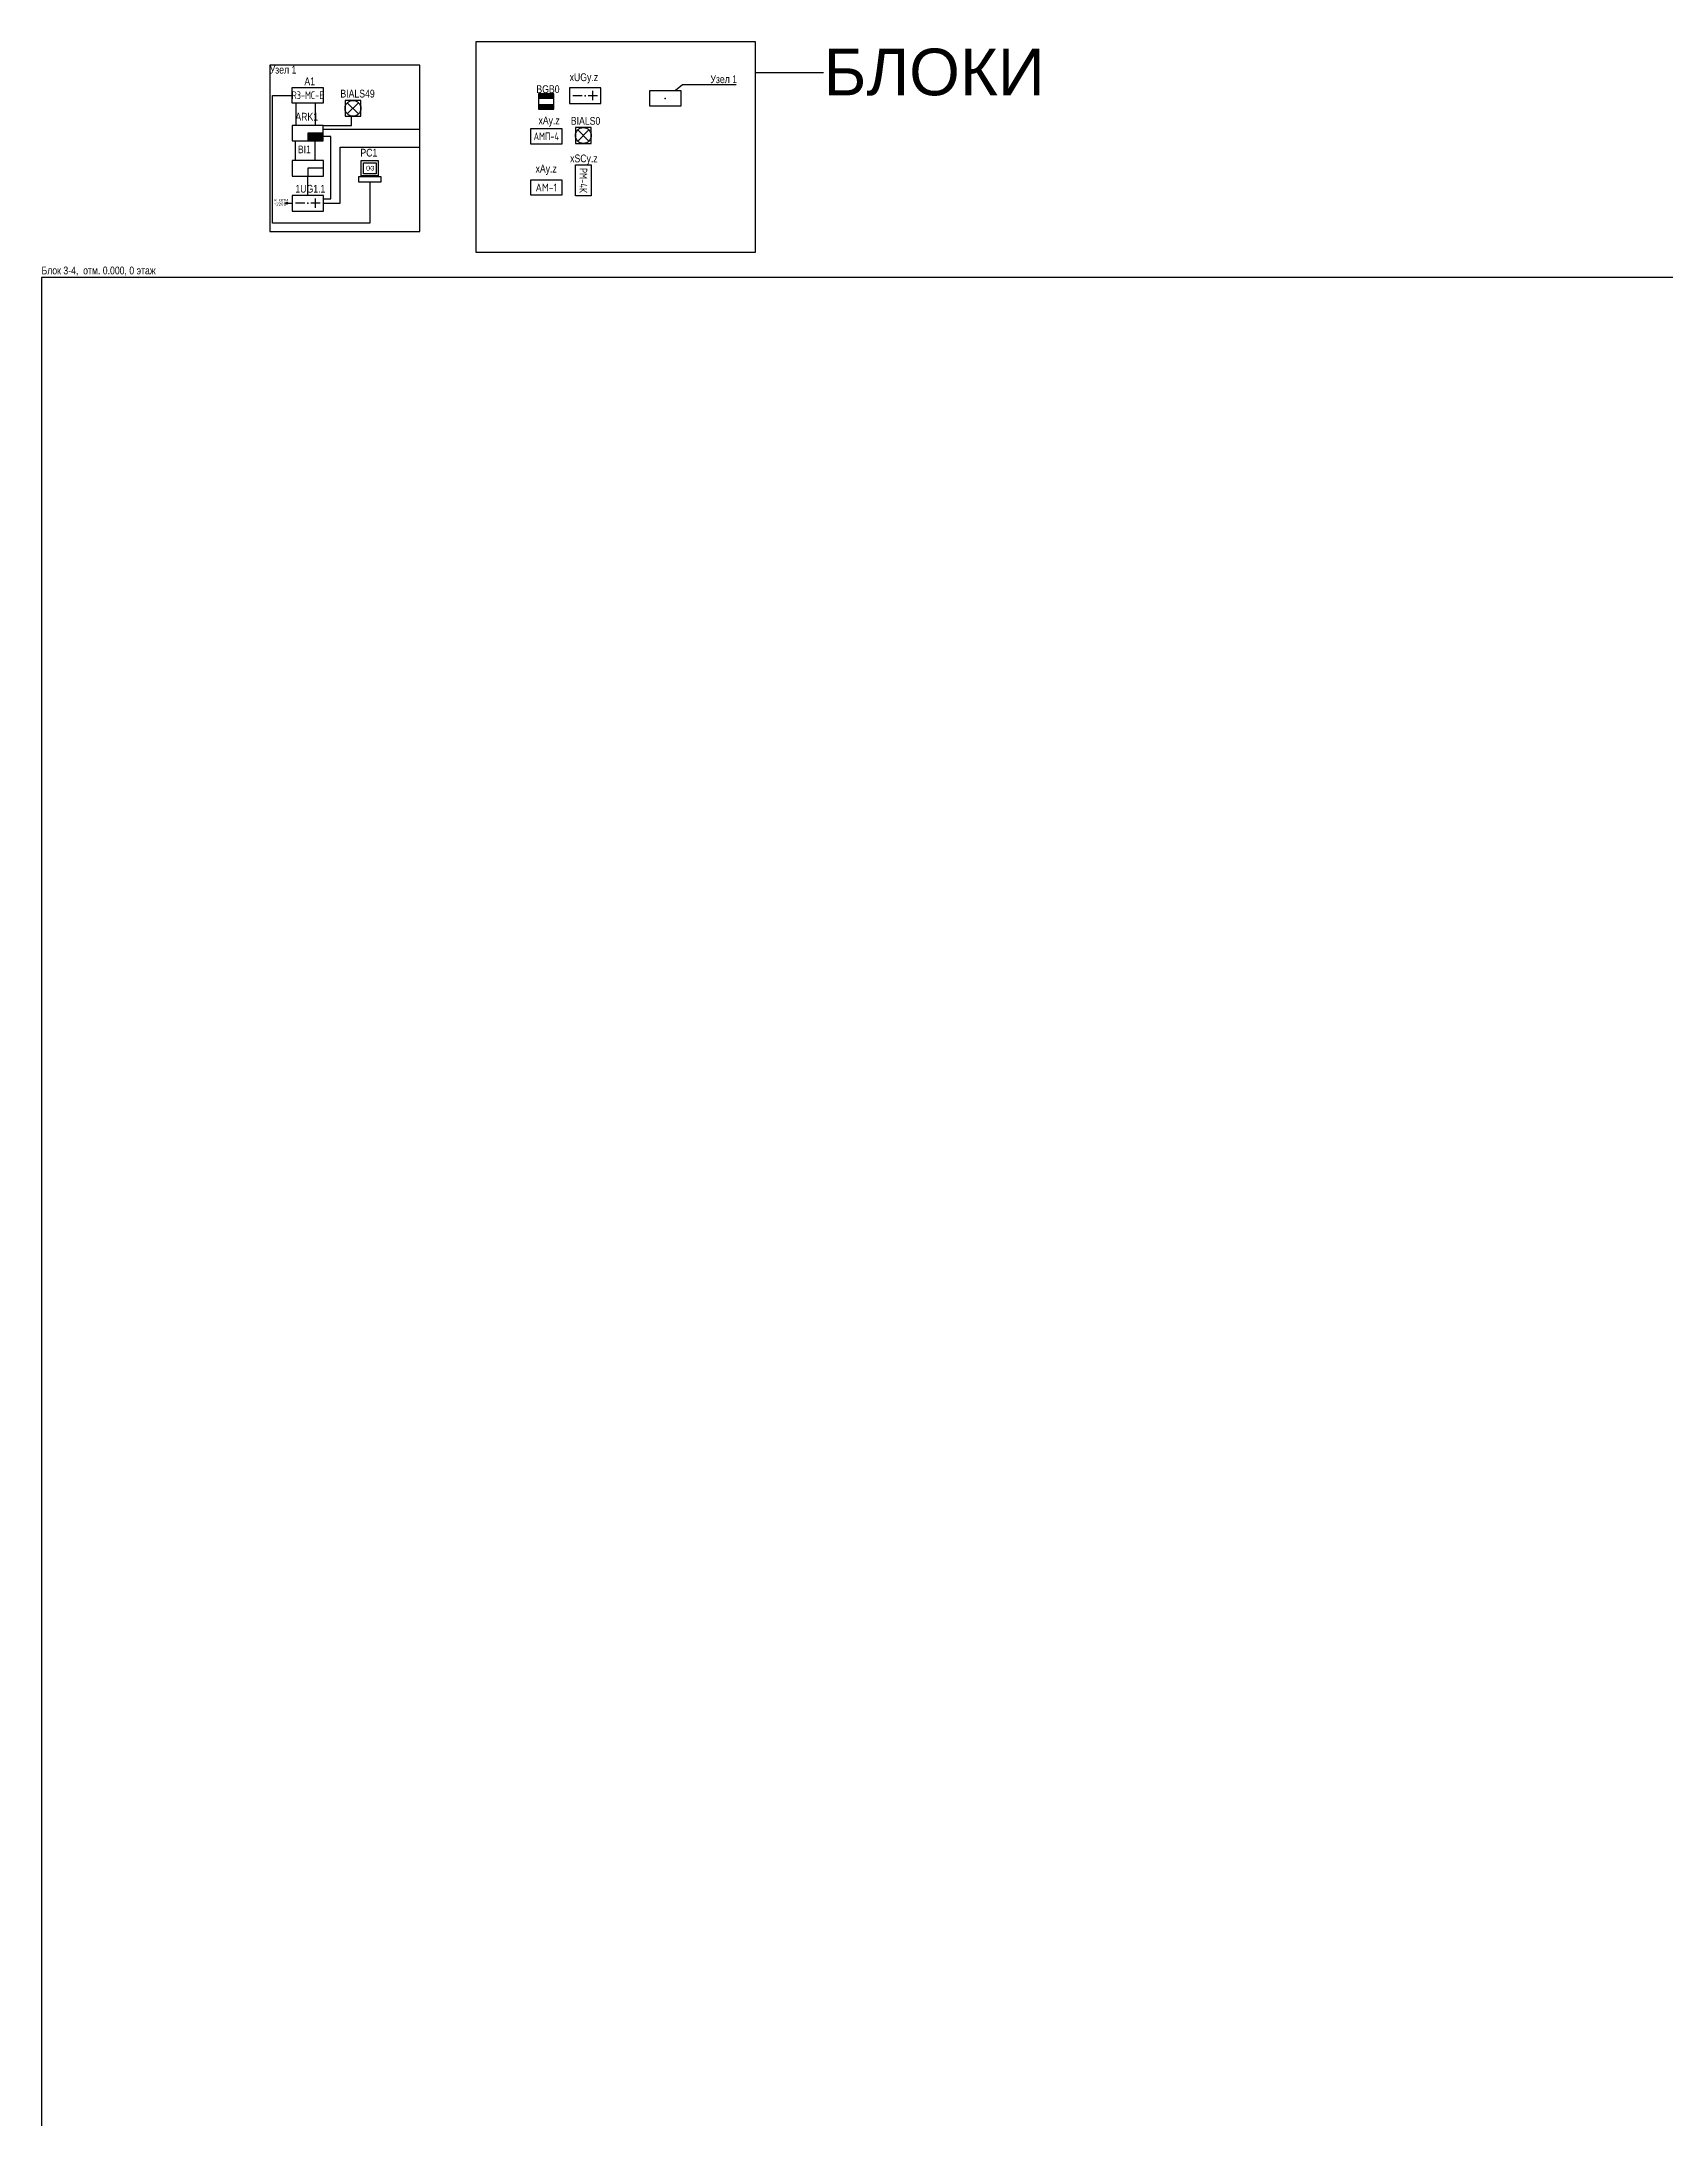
# Model space of a CAD drawing. Header units: millimetres. Extents: x 269470 to 478270, y -30300 to 236600.
# Drawn here: x 269470 to 373870, y 103150 to 236600 of the extents above; entities that cross this region are included whole.
import ezdxf
from ezdxf import colors
from ezdxf.entities.mleader import LeaderData, LeaderLine
from ezdxf.enums import TextEntityAlignment as Align
from ezdxf.math import Vec2, Vec3

# ---------------------------------------------------------------- set-up
doc = ezdxf.new("R2010")
doc.units = ezdxf.units.MM
for name, color, linetype, lineweight in [('RC-Выноски', 7, 'Continuous', 0), ('RC-Извещатели_охранные', 5, 'Continuous', 30), ('RC-Источники_электропитания', 1, 'Continuous', 30), ('RC-Линии_связи-Адресные', 5, 'Continuous', 30), ('RC-Линии_связи-Интерфейсные_Ethernet', 1, 'Continuous', 30), ('RC-Линии_связи-Интерфейсные_R3-Link', 6, 'Continuous', 30), ('RC-Линии_связи-Оповещение_звуковое', 1, 'Continuous', 30), ('RC-Линии_связи-Питание_12-24В', 1, 'Continuous', 30), ('RC-Оповещение', 6, 'Continuous', 30), ('RC-Позиционные_обозначения', 7, 'Continuous', 30), ('RC-Приборы_управления_и_блоки_индикации', 1, 'Continuous', 30), ('RC-Прочее_оборудование', 1, 'Continuous', 30), ('RC-Рамки_этажей', 5, 'Continuous', 30)]:
    doc.layers.add(name, color=color, linetype=linetype, lineweight=lineweight)
doc.layers.add('СКУД', color=30, linetype='Continuous')
doc.styles.add('ISOCPEUR', font='isocpeur.ttf', dxfattribs={"oblique": 15})
doc.styles.add('ISOCPEUR_1', font='isocpeur.ttf', dxfattribs={"height": 2.5})
doc.styles.add('RubezhCAD', font='arial.ttf', dxfattribs={"width": 0.8})
doc.styles.get("Standard").update_dxf_attribs({"font": 'arial.ttf'})

# ---------------------------------------------------------------- blocks, each defined once
blk = doc.blocks.new('RC-UGO-AM-01')
blk.add_point((0, 0))
blk.add_wipeout([(4.99, 2.5), (4.99, -2.5), (-4.99, -2.5), (-4.99, 2.5)])
blk.add_wipeout([(-4.99, -2.5), (-4.99, 2.5), (4.99, 2.5), (4.99, -2.5)])
blk.add_lwpolyline([(-4.99, 2.5), (4.99, 2.5), (4.99, -2.5), (-4.99, -2.5), (-4.99, 2.5)], close=True)
blk.add_lwpolyline([(-4.99, 2.5), (-4.99, 2.5)])
blk.add_lwpolyline([(-4.99, 2.5), (-4.99, 2.5)])
at = {"ltscale": 100, "style": 'ISOCPEUR', "width": 0.9}
blk.add_text('АМ-1', height=2.5, dxfattribs=at).set_placement((0, 0), align=Align.MIDDLE)
blk.add_attdef('PSTN', text='', height=2.5).set_placement((2.32, 2.4), align=Align.BOTTOM_LEFT)
blk = doc.blocks.new('RC-UGO-UNIT-01')
blk.add_wipeout([(4.99, -2.5), (4.99, 2.5), (-4.99, 2.5), (-4.99, -2.5)])
blk.add_wipeout([(-4.99, -2.5), (-4.99, 2.5), (4.99, 2.5), (4.99, -2.5)])
blk.add_lwpolyline([(-4.99, 2.5), (4.99, 2.5), (4.99, -2.5), (-4.99, -2.5), (-4.99, 2.5)], close=True)
blk.add_lwpolyline([(-4.99, 2.5), (-4.99, 2.5)])
blk.add_lwpolyline([(-4.99, 2.5), (-4.99, 2.5)])
blk.add_point((0, 0))
blk = doc.blocks.new('_None')
blk = doc.blocks.new('RC-UGO-BKI-02')
blk.add_wipeout([(5, -2.5), (5, 2.5), (-5, 2.5), (-5, -2.5)])
blk.add_wipeout([(-5, -2.5), (-5, 2.5), (5, 2.5), (5, -2.5)])
for p, q in [((5, 0), (0, 0)), ((0, 0), (0, -2.5))]:
    blk.add_line(p, q)
blk.add_lwpolyline([(-5, -2.5), (5, -2.5), (5, 2.5), (-5, 2.5)], close=True)
blk.add_attdef('PSTN', text='', height=2.5).set_placement((6.81, 2.5), align=Align.BOTTOM_CENTER)
blk = doc.blocks.new('RC-UGO-PPK-01')
blk.add_wipeout([(5, -2.5), (5, 2.5), (-5, 2.5), (-5, -2.5)])
blk.add_wipeout([(-5, -2.5), (-5, 2.5), (5, 2.5), (5, -2.5)])
h = blk.add_hatch(color=256)
h.dxf.hatch_style = 1
h.paths.add_polyline_path([(5, -2.5), (5, 0), (0, 0), (0, -2.5)])
blk.add_lwpolyline([(-5, -2.5), (5, -2.5), (5, 2.5), (-5, 2.5)], close=True)
for points in [[(5, 0), (0, 0), (0, -2.5)], [(0, 0), (5, 0)]]:
    blk.add_lwpolyline(points)
blk.add_attdef('PSTN', text='', height=1.5).set_placement((5, 2.5), align=Align.BOTTOM_CENTER)
blk = doc.blocks.new('RC-UGO-MS-11')
blk.add_point((0, 0))
blk.add_wipeout([(4.99, 2.5), (4.99, -2.5), (-4.99, -2.5), (-4.99, 2.5)])
blk.add_wipeout([(-4.99, -2.5), (-4.99, 2.5), (4.99, 2.5), (4.99, -2.5)])
blk.add_lwpolyline([(-4.99, 2.5), (4.99, 2.5), (4.99, -2.5), (-4.99, -2.5), (-4.99, 2.5)], close=True)
blk.add_lwpolyline([(-4.99, 2.5), (-4.99, 2.5)])
blk.add_lwpolyline([(-4.99, 2.5), (-4.99, 2.5)])
at = {"ltscale": 100, "style": 'ISOCPEUR', "width": 0.7}
blk.add_text('R3-МС-Е', height=2.5, dxfattribs=at).set_placement((0, 0), align=Align.MIDDLE)
blk.add_attdef('PSTN', text='', height=2.5).set_placement((1.26, 2.5), align=Align.BOTTOM_LEFT)
blk = doc.blocks.new('RC-UGO-OK-01')
blk.add_wipeout([(2.54, 2.54), (2.54, -2.54), (-2.54, -2.54), (-2.54, 2.54)])
blk.add_wipeout([(-2.54, -2.54), (-2.54, 2.54), (2.54, 2.54), (2.54, -2.54)])
for p, q in [((-1.8, 1.8), (1.8, -1.8)), ((-1.8, -1.8), (1.8, 1.8))]:
    blk.add_line(p, q)
blk.add_lwpolyline([(-2.54, -2.54), (2.54, -2.54), (2.54, 2.54), (-2.54, 2.54)], close=True)
blk.add_circle((0, 0), 2.54)
blk.add_attdef('PSTN', text='', height=2.5).set_placement((1.27, 2.54), align=Align.BOTTOM_LEFT)
blk = doc.blocks.new('RC-UGO-PC-02')
blk.add_wipeout([(-3.55, -2.66), (-3.55, -4.49), (3.55, -4.49), (3.55, -2.66)])
blk.add_wipeout([(-2.75, 2.49), (-2.75, -2.49), (2.75, -2.49), (2.75, 2.49)])
for points in [[(-2.75, 2.49), (2.75, 2.49), (2.75, -2.49), (-2.75, -2.49)], [(-2.03, 1.75), (2.03, 1.75), (2.03, -1.75), (-2.03, -1.75)], [(-3.55, -2.66), (3.55, -2.66), (3.55, -4.49), (-3.55, -4.49)]]:
    blk.add_lwpolyline(points, close=True)
blk.add_point((0, 0))
at = {"width": 0.77}
blk.add_text('ОЗ', height=1.5, dxfattribs=at).set_placement((-1.29, -0.74))
blk.add_attdef('PSTN', text='', height=2.5).set_placement((2.85, 2.68), align=Align.BOTTOM_LEFT)
blk = doc.blocks.new('RC-UGO-IOM-01')
blk.add_point((0, 0))
blk.add_wipeout([(2.5, -2.5), (2.5, 2.5), (-2.5, 2.5), (-2.5, -2.5)])
blk.add_wipeout([(-2.5, -2.5), (-2.5, 2.5), (2.5, 2.5), (2.5, -2.5)])
h = blk.add_hatch(color=256)
h.dxf.hatch_style = 1
h.paths.add_polyline_path([(2.5, 0.8), (2.5, 2.51), (-2.5, 2.5), (-2.5, 0.8)])
h = blk.add_hatch(color=256)
h.dxf.hatch_style = 1
h.paths.add_polyline_path([(2.5, -2.5), (2.5, -0.79), (-2.5, -0.8), (-2.5, -2.5)])
blk.add_lwpolyline([(-2.5, -2.5), (2.5, -2.5), (2.5, 2.5), (-2.5, 2.5)], close=True)
blk.add_attdef('PSTN', text='', height=2.5).set_placement((0.98, 2.6), align=Align.BOTTOM_LEFT)
blk = doc.blocks.new('RC-UGO-RM-05')
blk.add_point((0, 0))
blk.add_wipeout([(5, 2.5), (5, -2.5), (-5, -2.5), (-5, 2.5)])
blk.add_wipeout([(-5, -2.5), (-5, 2.5), (5, 2.5), (5, -2.5)])
blk.add_lwpolyline([(-5, 2.5), (5, 2.5), (5, -2.5), (-5, -2.5), (-5, 2.5)], close=True)
at = {"ltscale": 100, "style": 'ISOCPEUR', "width": 0.8}
blk.add_text('РМ-4К', height=2.5, dxfattribs=at).set_placement((0, 0), align=Align.MIDDLE)
blk.add_attdef('PSTN', text='', height=2.5).set_placement((5.97, 2.47), align=Align.BOTTOM_CENTER)
blk = doc.blocks.new('RC-UGO-AM-03')
blk.add_point((0, 0))
blk.add_wipeout([(4.99, 2.5), (4.99, -2.5), (-4.99, -2.5), (-4.99, 2.5)])
blk.add_wipeout([(-4.99, -2.5), (-4.99, 2.5), (4.99, 2.5), (4.99, -2.5)])
blk.add_lwpolyline([(-4.99, 2.5), (4.99, 2.5), (4.99, -2.5), (-4.99, -2.5), (-4.99, 2.5)], close=True)
at = {"ltscale": 100, "style": 'ISOCPEUR', "width": 0.7}
blk.add_text('АМП-4', height=2.5, dxfattribs=at).set_placement((0, 0), align=Align.MIDDLE)
blk.add_attdef('PSTN', text='', height=2.5).set_placement((5.89, 2.44), align=Align.BOTTOM_CENTER)
blk = doc.blocks.new('RC-UGO-IP24-02')
blk.add_wipeout([(5, -2.5), (5, 2.5), (-5, 2.5), (-5, -2.5)])
blk.add_wipeout([(-5, -2.5), (-5, 2.5), (5, 2.5), (5, -2.5)])
blk.add_lwpolyline([(-5, -2.5), (5, -2.5), (5, 2.5), (-5, 2.5)], close=True)
for points in [[(-3.94, 0), (-0.94, 0)], [(-2.37, -1.52), (-2.37, 1.48)], [(0.94, 0), (3.94, 0)]]:
    blk.add_lwpolyline(points)
blk.add_point((0, 0))
blk.add_attdef('PSTN', text='', height=2.5).set_placement((6.11, 2.42), align=Align.BOTTOM_CENTER)

msp = doc.modelspace()

# ---------------------------------------------------------------- hatches: boundary and pattern name
at = {"layer": 'СКУД', "true_color": 0xed1f24}
h = msp.add_hatch(color=240, dxfattribs=at)
h.dxf.hatch_style = 1
h.paths.add_polyline_path([(285304, 226210, 1), (285178, 226210, 1)])
h = msp.add_hatch(color=240, dxfattribs=at)
h.dxf.hatch_style = 1
h.paths.add_polyline_path([(285304, 226210, 1), (285178, 226210, 1)])

# ---------------------------------------------------------------- linework, layer by layer
at = {"layer": 'RC-Линии_связи-Адресные', "ltscale": 200}
for p, q in [((286580, 230710), (287580, 230950)), ((293790, 230950), (287580, 230950)), ((286580, 230710), (287580, 230490)), ((288070, 230490), (287580, 230490)), ((288070, 226490), (288070, 230490)), ((288660, 226210), (288660, 229820)), ((288660, 229820), (289270, 229820)), ((289270, 229820), (293790, 229820)), ((286590, 226210), (287590, 226490)), ((286590, 226210), (288660, 226210)), ((287590, 226490), (288070, 226490))]:
    msp.add_line(p, q, dxfattribs=at)
at = {"layer": 'RC-Линии_связи-Интерфейсные_Ethernet', "ltscale": 200}
for p, q in [((284310, 224940), (284310, 233140)), ((284310, 233140), (285582, 233139)), ((286580, 233150), (285582, 233139)), ((290570, 228460), (290570, 227562)), ((290570, 227562), (290570, 224940)), ((290570, 224940), (284310, 224940))]:
    msp.add_line(p, q, dxfattribs=at)
at = {"layer": 'RC-Линии_связи-Интерфейсные_R3-Link', "ltscale": 200}
for p, q in [((286580, 233150), (285820, 232650)), ((285820, 232650), (285820, 231210)), ((286580, 233150), (287085, 232650)), ((287085, 231210), (287085, 232650)), ((286580, 230710), (285820, 231210)), ((286580, 230710), (287085, 231210)), ((286580, 230710), (285780, 230210)), ((285780, 230210), (285780, 228960)), ((286580, 230710), (287070, 230210)), ((287070, 228960), (287070, 230210)), ((286590, 228460), (285780, 228960)), ((286590, 228460), (287070, 228960))]:
    msp.add_line(p, q, dxfattribs=at)
at = {"layer": 'RC-Линии_связи-Оповещение_звуковое', "ltscale": 200}
for p, q in [((289490, 232310), (289400, 231802)), ((286580, 230710), (287580, 231210)), ((287580, 231210), (289400, 231210)), ((289400, 231210), (289400, 231802))]:
    msp.add_line(p, q, dxfattribs=at)
at = {"layer": 'RC-Линии_связи-Питание_12-24В', "ltscale": 200}
for p, q in [((286590, 228460), (286590, 227960)), ((286590, 226710), (286590, 227960)), ((286590, 226210), (286590, 226710))]:
    msp.add_line(p, q, dxfattribs=at)
at = {"layer": 'RC-Прочее_оборудование'}
msp.add_lwpolyline([(284140, 235090), (284140, 224390), (293790, 224390), (293790, 235090)], close=True, dxfattribs=at)
at = {"layer": 'RC-Рамки_этажей'}
msp.add_lwpolyline([(269470, 221440), (269470, -30300), (478270, -30300), (478270, 221440)], close=True, dxfattribs=at)
at = {"layer": 'СКУД', "color": 1, "lineweight": 30}
msp.add_line((285241, 226210), (285583, 226210), dxfattribs=at)
at = {"layer": 'СКУД', "color": 242, "true_color": 0xcd2027}
msp.add_circle((285241, 226210), 63.3, dxfattribs=at)
msp.add_circle((285241, 226210), 63.3, dxfattribs=at)
msp.add_circle((285241, 226210), 63.3, dxfattribs=at)

# ---------------------------------------------------------------- block references
at = {"layer": 'RC-Извещатели_охранные'}
ref = msp.add_blockref('RC-UGO-IOM-01', (301913, 232750), dxfattribs=dict(at, xscale=200, yscale=200, zscale=200))
ref.add_attrib('PSTN', 'BGB0', (301283, 233290), dxfattribs={"layer": 'RC-Позиционные_обозначения', "height": 500, "style": 'RubezhCAD', "width": 0.8})
at = {"layer": 'RC-Источники_электропитания'}
ref = msp.add_blockref('RC-UGO-IP24-02', (304423, 233120), dxfattribs=dict(at, xscale=200, yscale=200, zscale=200, rotation=180))
ref.add_attrib('PSTN', 'xUGy.z', (303423, 234057), dxfattribs={"layer": 'RC-Позиционные_обозначения', "height": 500, "style": 'RubezhCAD', "width": 0.8})
at = {"layer": 'RC-Прочее_оборудование'}
ref = msp.add_blockref('RC-UGO-AM-01', (301923, 227220), dxfattribs=dict(at, xscale=200, yscale=200, zscale=200))
ref.add_attrib('PSTN', 'xAy.z', (301230, 228180), dxfattribs={"layer": 'RC-Позиционные_обозначения', "height": 500, "style": 'RubezhCAD', "width": 0.8})

# ---------------------------------------------------------------- texts
at = {"layer": 'RC-Позиционные_обозначения', "style": 'RubezhCAD', "width": 0.8}
msp.add_text('Узел 1', height=500, dxfattribs=at).set_placement((284140, 234540))
at = {"layer": 'RC-Рамки_этажей', "style": 'RubezhCAD', "width": 0.8}
msp.add_text('Блок 3-4,  отм. 0.000, 0 этаж', height=500, dxfattribs=at).set_placement((269470, 221640))
at = {"layer": 'СКУД', "color": 7, "style": 'ISOCPEUR_1'}
for s, p in [('~220В', (284417, 226060)), ('к сети', (284440, 226337))]:
    msp.add_text(s, height=200, dxfattribs=at).set_placement(p)

# ---------------------------------------------------------------- leaders
at = {"color": 2}
ml = msp.add_multileader_mtext('Standard', dxfattribs=at)
ml.set_content('БЛОКИ', color=2)
ml.set_leader_properties()
ml.build(insert=Vec2(0, 0))
ctx = ml.context
ctx.base_point, ctx.char_height, ctx.plane_origin = Vec3(319748, 234620), 3000, Vec3(315340, 234620)
notes = []
notes.append((ctx, [(0, (1, 1, 0), (319740, 234620), (1, 0), 8, [(0, [(315340, 234620)], 0, [])])]))
ctx.mtext.insert, ctx.mtext.flow_direction = Vec3(319750, 236146), 5
at = {"layer": 'RC-Выноски'}
ml = msp.add_multileader_mtext('Standard', dxfattribs=at)
ml.set_content('Узел 1', color=256, style='RubezhCAD')
ml.set_leader_properties()
ml.set_arrow_properties(name='NONE')
ml.build(insert=Vec2(0, 0))
ml.multileader.update_dxf_attribs({"text_left_attachment_type": 6, "text_right_attachment_type": 6, "dogleg_length": 2, "arrow_head_size": 800, "scale": 200})
ctx = ml.context
ctx.base_point, ctx.scale, ctx.char_height, ctx.arrow_head_size, ctx.landing_gap_size, ctx.plane_origin = Vec3(312069, 233829), 200, 500, 800, 400, Vec3(28219, 32879)
ctx.left_attachment, ctx.right_attachment = 6, 6
notes.append((ctx, [(0, (1, 1, 0), (310682, 233829), (1, 0), 1387, [(0, [(309570, 232950)], 0, [])])]))
ctx.mtext.insert, ctx.mtext.flow_direction = Vec3(312469, 234429), 5
for ctx, leaders in notes:
    for number, flags, end, landing, length, lines in leaders:
        leader = LeaderData()
        leader.index, (leader.has_last_leader_line, leader.has_dogleg_vector, leader.attachment_direction) = number, flags
        leader.last_leader_point, leader.dogleg_vector, leader.dogleg_length = Vec3(end), Vec3(landing), length
        for number, points, colour, breaks in lines:
            line = LeaderLine()
            line.index, line.vertices, line.color, line.breaks = number, Vec3.list(points), colors.encode_raw_color(colour), breaks
            leader.lines.append(line)
        ctx.leaders.append(leader)

# ---------------------------------------------------------------- next in the draw order: block references
at = {"layer": 'RC-Оповещение'}
ref = msp.add_blockref('RC-UGO-OK-01', (289490, 232310), dxfattribs=dict(at, xscale=200, yscale=200, zscale=200))
ref.add_attrib('PSTN', 'BIALS49', (288685, 233003), dxfattribs={"layer": 'RC-Позиционные_обозначения', "height": 500, "style": 'RubezhCAD', "width": 0.8})
at = {"layer": 'RC-Приборы_управления_и_блоки_индикации'}
ref = msp.add_blockref('RC-UGO-BKI-02', (286590, 228460), dxfattribs=dict(at, xscale=200, yscale=200, zscale=200))
ref.add_attrib('PSTN', 'BI1', (285950, 229420), dxfattribs={"layer": 'RC-Позиционные_обозначения', "height": 500, "style": 'RubezhCAD', "width": 0.8})
ref = msp.add_blockref('RC-UGO-PC-02', (290570, 228460), dxfattribs=dict(at, xscale=200, yscale=200, zscale=200))
ref.add_attrib('PSTN', 'PC1', (289970, 229210), dxfattribs={"layer": 'RC-Позиционные_обозначения', "height": 500, "style": 'RubezhCAD', "width": 0.8})
at = {"layer": 'RC-Прочее_оборудование', "xscale": 200, "yscale": 200, "zscale": 200}
msp.add_blockref('RC-UGO-UNIT-01', (309570, 232950), dxfattribs=at)
at = {"layer": 'RC-Прочее_оборудование'}
ref = msp.add_blockref('RC-UGO-RM-05', (304303, 227680), dxfattribs=dict(at, xscale=200, yscale=200, zscale=200, rotation=269.9999999999988))
ref.add_attrib('PSTN', 'xSCy.z', (303453, 228840), dxfattribs={"layer": 'RC-Позиционные_обозначения', "height": 500, "style": 'RubezhCAD', "width": 0.8})

# ---------------------------------------------------------------- next in the draw order: block references
at = {"layer": 'RC-Источники_электропитания'}
ref = msp.add_blockref('RC-UGO-IP24-02', (286590, 226210), dxfattribs=dict(at, xscale=200, yscale=200, zscale=200, rotation=180))
ref.add_attrib('PSTN', '1UG1.1', (285790, 226890), dxfattribs={"layer": 'RC-Позиционные_обозначения', "height": 500, "style": 'RubezhCAD', "width": 0.8})
at = {"layer": 'RC-Приборы_управления_и_блоки_индикации'}
ref = msp.add_blockref('RC-UGO-PPK-01', (286580, 230710), dxfattribs=dict(at, xscale=200, yscale=200, zscale=200))
ref.add_attrib('PSTN', 'ARK1', (285790, 231520), dxfattribs={"layer": 'RC-Позиционные_обозначения', "height": 500, "style": 'RubezhCAD', "width": 0.8})
at = {"layer": 'RC-Прочее_оборудование'}
ref = msp.add_blockref('RC-UGO-AM-03', (301923, 230510), dxfattribs=dict(at, xscale=200, yscale=200, zscale=200))
ref.add_attrib('PSTN', 'xAy.z', (301418, 231277), dxfattribs={"layer": 'RC-Позиционные_обозначения', "height": 500, "style": 'RubezhCAD', "width": 0.8})

# ---------------------------------------------------------------- next in the draw order: block references
at = {"layer": 'RC-Оповещение'}
ref = msp.add_blockref('RC-UGO-OK-01', (304303, 230560), dxfattribs=dict(at, xscale=200, yscale=200, zscale=200))
ref.add_attrib('PSTN', 'BIALS0', (303498, 231253), dxfattribs={"layer": 'RC-Позиционные_обозначения', "height": 500, "style": 'RubezhCAD', "width": 0.8})
at = {"layer": 'RC-Прочее_оборудование'}
ref = msp.add_blockref('RC-UGO-MS-11', (286580, 233150), dxfattribs=dict(at, xscale=200, yscale=200, zscale=200))
ref.add_attrib('PSTN', 'A1', (286370, 233790), dxfattribs={"layer": 'RC-Позиционные_обозначения', "height": 500, "style": 'RubezhCAD', "width": 0.8})

# ---------------------------------------------------------------- next in the draw order: linework, layer by layer
at = {"color": 2}
msp.add_lwpolyline([(297420, 236600), (315340, 236600), (315340, 223050), (297420, 223050)], close=True, dxfattribs=at)

doc.saveas('drawing.dxf')
